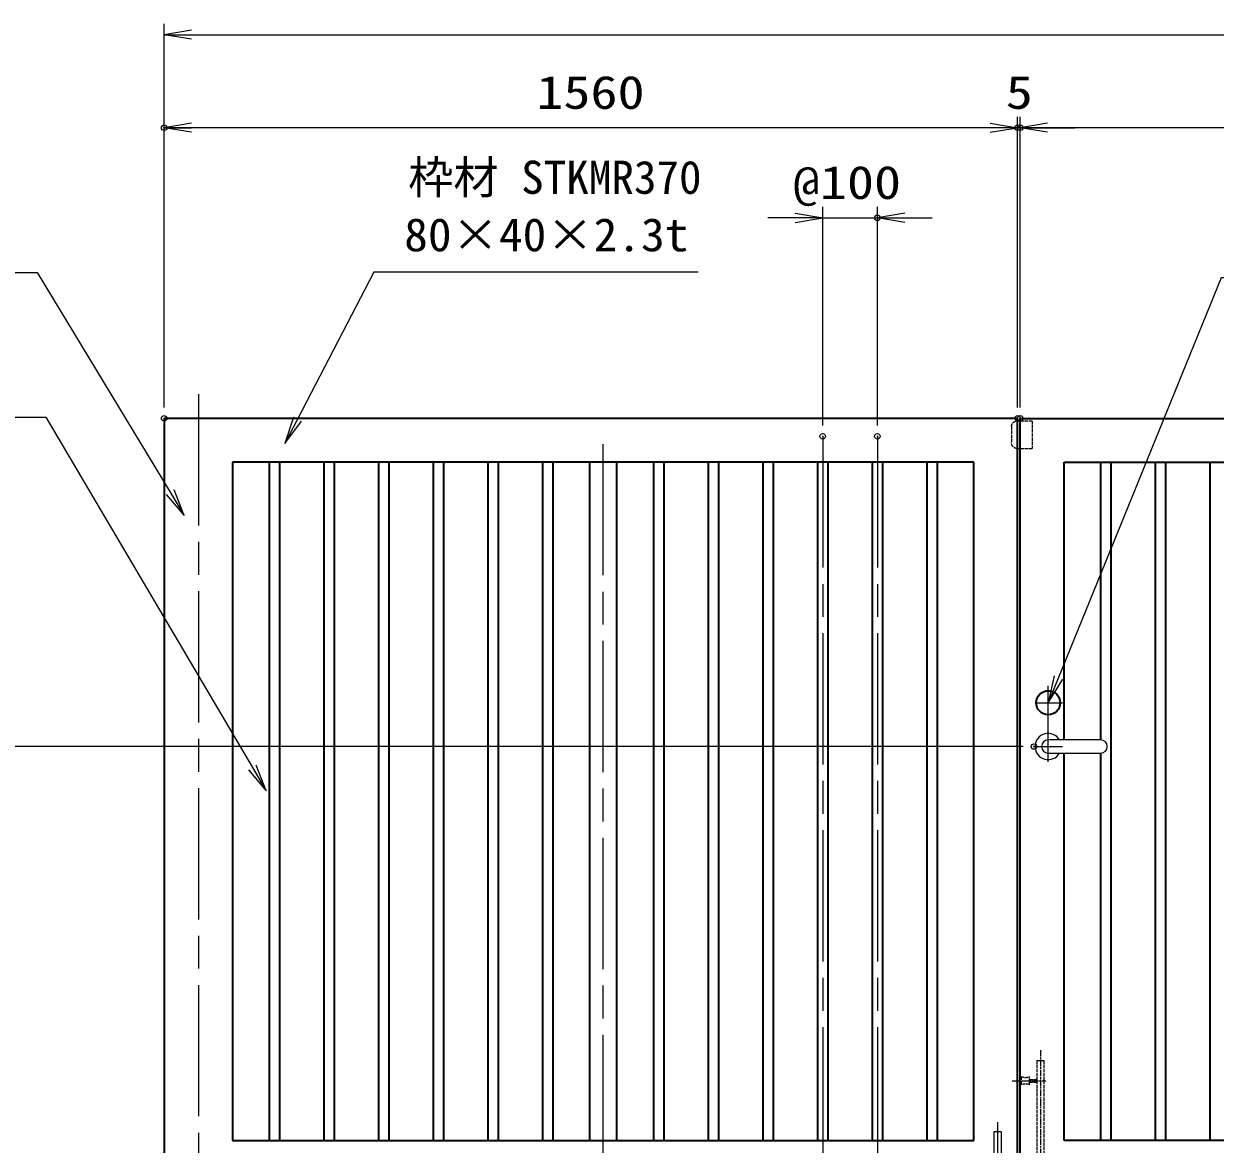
# Model space of a CAD drawing. Units: millimetres at full size. Extents: x -5940 to 5940, y -4200 to 4200.
# Drawn here: x -3513 to -1335, y -1255 to 793 of the extents above; entities that cross this region are included whole.
import ezdxf
from ezdxf.enums import TextEntityAlignment as Align

# ---------------------------------------------------------------- set-up
doc = ezdxf.new("R2010")
doc.units = ezdxf.units.MM
doc.header["$LTSCALE"] = 20
doc.header["$PDMODE"] = 32
doc.header["$PDSIZE"] = 10
doc.linetypes.add('DASHED', pattern=[7.5, 6, -1.5])
doc.linetypes.add('USER1', pattern=[18, 12, -1.5, 3, -1.5])
for name, color, linetype, lineweight in [('0-1_外形線', 7, 'Continuous', 35), ('0-2_隠れ線', 140, 'DASHED', 18), ('0-3_軸線', 200, 'USER1', 15), ('0-4_2', 7, 'Continuous', 18), ('0-6_寸法線', 4, 'Continuous', 18), ('0-7_0', 7, 'Continuous', 18)]:
    doc.layers.add(name, color=color, linetype=linetype, lineweight=lineweight)
doc.layers.add('0-8_Defpoints', color=7, linetype='Continuous')
doc.styles.add('ＭＳ ゴシック', font='')
doc.styles.get('ＭＳ ゴシック').set_extended_font_data('MS Gothic')

# ---------------------------------------------------------------- blocks, each defined once
blk = doc.blocks.new('shgtdhgjhhggf')
at = {"layer": '0-1_外形線'}
for p, q in [((0, 520), (380, 520)), ((380, 520), (380, -40)), ((0, -40), (0, 0)), ((132, 166.2), (173.8, 166.2)), ((132, 166.2), (132, 153.8)), ((132, 153.8), (173.8, 153.8)), ((186.2, 208), (173.8, 208)), ((173.8, 208), (173.8, 166.2)), ((173.8, 153.8), (173.8, 112)), ((186.2, 112), (173.8, 112)), ((186.2, 208), (186.2, 166.2)), ((186.2, 166.2), (228, 166.2)), ((186.2, 153.8), (186.2, 112)), ((186.2, 153.8), (228, 153.8)), ((228, 166.2), (228, 153.8)), ((0, -40), (1504, -40))]:
    blk.add_line(p, q, dxfattribs=at)
blk.add_circle((180, 160), 84, dxfattribs=at)
for centre, radius, start, end in [((1504, 0), 40, 270, 0), ((734, 40), 130, 217.97987, 322.02013)]:
    blk.add_arc(centre, radius, start, end, dxfattribs=at)
at = {"layer": '0-2_隠れ線'}
for p, q in [((604, 4520), (864, 4520)), ((604, 4520), (604, 40)), ((864, 4520), (864, 40)), ((34, 3930), (34, 3630)), ((334, 3630), (334, 3930)), ((334, 3830), (604, 3830)), ((334, 3730), (604, 3730))]:
    blk.add_line(p, q, dxfattribs=at)
for centre, radius, start, end in [((184, 4290), 390, 247.38014, 292.61986), ((184, 3270), 390, 67.38014, 112.61986), ((734, 40), 130, 180, 217.97987), ((734, 40), 130, 322.02013, 0)]:
    blk.add_arc(centre, radius, start, end, dxfattribs=at)
at = {"layer": '0-3_軸線'}
for p, q in [((734, 4902.9), (734, -448.4)), ((-296.3, 3780), (934.3, 3780)), ((180, 160), (87.6, 160)), ((180, 160), (180, 252.4)), ((180, 160), (272.4, 160)), ((180, 160), (180, 67.6))]:
    blk.add_line(p, q, dxfattribs=at)
blk = doc.blocks.new('_Open')
at = {"layer": '0-7_0'}
blk.add_line((-20, 3.333), (0, 0), dxfattribs=at)
blk.add_lwpolyline([(-20, -3.333), (0, 0), (-20, 0)], dxfattribs=at)
blk = doc.blocks.new('sgdhfhgfjhg')
at = {"layer": '0-2_隠れ線'}
for p, q in [((0, 500), (560, 500)), ((0, 500), (0, -500)), ((760, 300), (760, -300)), ((560, -500), (0, -500))]:
    blk.add_line(p, q, dxfattribs=at)
for centre, start, end in [((560, 300), 0, 90), ((560, -300), 270, 0)]:
    blk.add_arc(centre, 200, start, end, dxfattribs=at)
blk = doc.blocks.new('S23')
at = {"layer": '0-6_寸法線'}
for points in [[(-14370127.6, 57998447.5), (-14381995.6, 57998447.5), (-14384780.7, 57993069.7), (-14385240.5, 57992181.7)], [(-14384928.6, 57993146.4), (-14385240.5, 57992181.7), (-14384632.7, 57992993.1)]]:
    blk.add_lwpolyline(points, dxfattribs=at)
at = {"layer": '0-6_寸法線', "color": 254, "style": 'ＭＳ ゴシック'}
blk.add_text('枠材 STKMR370', height=1212, dxfattribs=at).set_placement((-14380735.6, 58000944.4), align=Align.BOTTOM_LEFT)
at = {"layer": '0-6_寸法線', "color": 254, "style": 'ＭＳ ゴシック', "width": 1.05}
blk.add_text('80×40×2.3t', height=1212, dxfattribs=at).set_placement((-14380879.6, 57998844.4), align=Align.BOTTOM_LEFT)
blk = doc.blocks.new('S24')
at = {"layer": '0-6_寸法線'}
for points in [[(-14342857.5, 57998236.2), (-14351010.3, 57998236.2), (-14356958.6, 57983625.8), (-14357335.7, 57982699.6)], [(-14357113, 57983688.6), (-14357335.7, 57982699.6), (-14356804.2, 57983563)]]:
    blk.add_lwpolyline(points, dxfattribs=at)
at = {"layer": '0-6_寸法線', "color": 254, "style": 'ＭＳ ゴシック', "width": 0.75}
blk.add_text('シリンダ-錠', height=1212, dxfattribs=at).set_placement((-14349875.1, 57998633.1), align=Align.BOTTOM_LEFT)
blk = doc.blocks.new('S26')
at = {"layer": '0-6_寸法線'}
for points in [[(-14408579.6, 57998437.4), (-14394302, 57998437.4), (-14389438.5, 57990397.2), (-14388921, 57989541.5)], [(-14389581.1, 57990310.9), (-14388921, 57989541.5), (-14389295.9, 57990483.4)]]:
    blk.add_lwpolyline(points, dxfattribs=at)
at = {"layer": '0-6_寸法線', "color": 254, "style": 'ＭＳ ゴシック'}
for s, width, p in [('門柱側枠材 STKR400', 0.9, (-14408640.1, 58000934.2)), ('125×40×2.3t', 1.05, (-14408867.6, 57998834.2))]:
    blk.add_text(s, height=1212, dxfattribs=dict(at, width=width)).set_placement(p, align=Align.BOTTOM_LEFT)
blk = doc.blocks.new('S27')
at = {"layer": '0-6_寸法線'}
for points in [[(-14405854.8, 57993139.8), (-14393986.8, 57993139.8), (-14386431.4, 57980337.7), (-14385923.2, 57979476.5)], [(-14386575, 57980253), (-14385923.2, 57979476.5), (-14386287.9, 57980422.4)]]:
    blk.add_lwpolyline(points, dxfattribs=at)
at = {"layer": '0-6_寸法線', "color": 254, "style": 'ＭＳ ゴシック'}
blk.add_text('格子 STKMR290', height=1212, dxfattribs=at).set_placement((-14405854.8, 57995636.6), align=Align.BOTTOM_LEFT)
at = {"layer": '0-6_寸法線', "color": 254, "style": 'ＭＳ ゴシック', "width": 1.05}
blk.add_text('19×19×1.6t', height=1212, dxfattribs=at).set_placement((-14406142.8, 57993536.6), align=Align.BOTTOM_LEFT)

msp = doc.modelspace()

# ---------------------------------------------------------------- linework, layer by layer
at = {"layer": '0-1_外形線'}
for p, q in [((-1696.54, 71.52), (-3256.54, 71.52)), ((-3256.54, 71.52), (-3256.54, -1328.48)), ((-1696.54, -1330.48), (-1696.54, 71.52)), ((-1691.54, 71.52), (-131.54, 71.52)), ((-1691.54, -1330.48), (-1691.54, 71.52)), ((-1776.54, -8.48), (-3131.54, -8.48)), ((-3131.54, -8.48), (-3131.54, -1248.48)), ((-3064.79, -8.48), (-3064.79, -1248.48)), ((-3045.79, -8.48), (-3045.79, -1248.48)), ((-2964.79, -8.48), (-2964.79, -1248.48)), ((-2945.79, -8.48), (-2945.79, -1248.48)), ((-2864.79, -8.48), (-2864.79, -1248.48)), ((-2845.79, -8.48), (-2845.79, -1248.48)), ((-2764.79, -8.48), (-2764.79, -1248.48)), ((-2745.79, -8.48), (-2745.79, -1248.48)), ((-2664.79, -8.48), (-2664.79, -1248.48)), ((-2645.79, -8.48), (-2645.79, -1248.48)), ((-2564.79, -8.48), (-2564.79, -1248.48)), ((-2545.79, -8.48), (-2545.79, -1248.48)), ((-2479.04, -8.48), (-2479.04, -1248.48)), ((-2429.04, -1248.48), (-2429.04, -8.48)), ((-2362.29, -8.48), (-2362.29, -1248.48)), ((-2343.29, -8.48), (-2343.29, -1248.48)), ((-2262.29, -8.48), (-2262.29, -1248.48)), ((-2243.29, -8.48), (-2243.29, -1248.48)), ((-2162.29, -8.48), (-2162.29, -1248.48)), ((-2143.29, -8.48), (-2143.29, -1248.48)), ((-2062.29, -8.48), (-2062.29, -1248.48)), ((-2043.29, -8.48), (-2043.29, -1248.48)), ((-1962.29, -8.48), (-1962.29, -1248.48)), ((-1943.29, -8.48), (-1943.29, -1248.48)), ((-1862.29, -8.48), (-1862.29, -1248.48)), ((-1843.29, -8.48), (-1843.29, -1248.48)), ((-1776.54, -1248.48), (-1776.54, -8.48)), ((-1611.54, -8.48), (-256.54, -8.48)), ((-1611.54, -516.48), (-1611.54, -8.48)), ((-1544.79, -8.48), (-1544.79, -516.48)), ((-1525.79, -8.48), (-1525.79, -1248.48)), ((-1444.79, -8.48), (-1444.79, -1248.48)), ((-1425.79, -8.48), (-1425.79, -1248.48)), ((-1344.79, -8.48), (-1344.79, -1248.48)), ((-1611.54, -1248.48), (-1611.54, -540.48)), ((-1544.79, -540.48), (-1544.79, -1248.48)), ((-3131.54, -1248.48), (-1776.54, -1248.48)), ((-256.54, -1248.48), (-1611.54, -1248.48))]:
    msp.add_line(p, q, dxfattribs=at)
msp.add_circle((-1640.54, -448.48), 22, dxfattribs=at)
at = {"layer": '0-2_隠れ線'}
for p, q in [((-1726.74, -1232.98), (-1739.74, -1232.98)), ((-1739.74, -1232.98), (-1739.74, -1328.48)), ((-1726.74, -1232.98), (-1726.74, -1328.48))]:
    msp.add_line(p, q, dxfattribs=at)
at = {"layer": '0-3_軸線'}
for p, q in [((-3194.04, 115.44), (-3194.04, -2267.84)), ((-2454.04, -1295.48), (-2454.04, 38.52)), ((-2052.79, 38.52), (-2052.79, -1295.48)), ((-1952.79, 38.52), (-1952.79, -1295.48)), ((-1640.54, -556.48), (-1640.54, -417.48)), ((-1664.54, -448.48), (-1614.54, -448.48)), ((-1666.54, -528.48), (-1614.54, -528.48)), ((-1733.24, -1215.23), (-1733.24, -1476.45))]:
    msp.add_line(p, q, dxfattribs=at)
at = {"layer": '0-4_2'}
for p, q in [((-1544.54, -516.48), (-1640.54, -516.48)), ((-1640.54, -540.48), (-1544.54, -540.48))]:
    msp.add_line(p, q, dxfattribs=at)
for centre, radius, start, end in [((-1640.54, -528.48), 24, 30, 330), ((-1640.54, -528.48), 12, 90, 270), ((-1544.54, -528.48), 12, 270, 90)]:
    msp.add_arc(centre, radius, start, end, dxfattribs=at)
at = {"layer": '0-6_寸法線'}
for p, q in [((-3256.54, 91.52), (-3256.54, 792.78)), ((-3256.54, 772.78), (-131.54, 772.78)), ((-3256.54, 91.52), (-3256.54, 622.78)), ((-1696.54, 91.52), (-1696.54, 622.78)), ((-1696.54, 91.52), (-1696.54, 622.78)), ((-1691.54, 91.52), (-1691.54, 622.78)), ((-1691.54, 91.52), (-1691.54, 622.78)), ((-1696.54, 602.78), (-3256.54, 602.78)), ((-1746.54, 602.78), (-1796.54, 602.78)), ((-1691.54, 602.78), (-1696.54, 602.78)), ((-131.54, 602.78), (-1691.54, 602.78)), ((-1641.54, 602.78), (-1591.54, 602.78)), ((-2052.79, 58.52), (-2052.79, 458.06)), ((-1952.79, 58.52), (-1952.79, 458.06)), ((-2102.79, 438.06), (-2152.79, 438.06)), ((-2052.79, 438.06), (-1952.79, 438.06)), ((-1902.79, 438.06), (-1852.79, 438.06)), ((-1686.54, -528.48), (-3889.39, -528.48))]:
    msp.add_line(p, q, dxfattribs=at)
at = {"layer": '0-8_Defpoints'}
for p in [(-3256.54, 602.78), (-1696.54, 602.78), (-1691.54, 602.78), (-1952.79, 438.06), (-3256.54, 71.52), (-1696.54, 71.52), (-1691.54, 71.52), (-2052.79, 38.52), (-1952.79, 38.52), (-1666.54, -528.48)]:
    msp.add_point(p, dxfattribs=at)

# ---------------------------------------------------------------- block references
at = {"layer": '0-1_外形線', "yscale": 0.05}
for name, p, xscale in [('sgdhfhgfjhg', (-1669.54, 41.52), -0.05), ('shgtdhgjhhggf', (-1691.54, -1328.48), 0.05)]:
    msp.add_blockref(name, p, dxfattribs=dict(at, xscale=xscale))
at = {"layer": '0-6_寸法線', "xscale": 2.5, "yscale": 2.5, "rotation": 180}
for p in [(-3256.54, 772.78), (-3256.54, 602.78), (-1691.54, 602.78), (-1691.54, 602.78), (-1952.79, 438.06)]:
    msp.add_blockref('_Open', p, dxfattribs=at)
at = {"layer": '0-6_寸法線'}
for name, p, xscale, yscale in [('_Open', (-1696.54, 602.78), 2.5, 2.5), ('_Open', (-1696.54, 602.78), 2.5, 2.5), ('S26', (716226.25, -2899583.46), 0.05, 0.05), ('S23', (716226.25, -2899583.46), 0.05, 0.05), ('_Open', (-2052.79, 438.06), 2.5, 2.5), ('S24', (716226.25, -2899583.46), 0.05, 0.05), ('S27', (716226.25, -2899583.46), 0.05, 0.05)]:
    msp.add_blockref(name, p, dxfattribs=dict(at, xscale=xscale, yscale=yscale))

# ---------------------------------------------------------------- texts
at = {"layer": '0-6_寸法線', "color": 254, "style": 'ＭＳ ゴシック', "width": 1.2}
for s, p in [('1560', (-2576.14, 619.12)), ('5', (-1718.04, 619.12)), ('@100', (-2107.19, 454.41))]:
    msp.add_text(s, height=60.56, dxfattribs=at).set_placement(p, align=Align.BOTTOM_LEFT)

doc.saveas('drawing.dxf')
